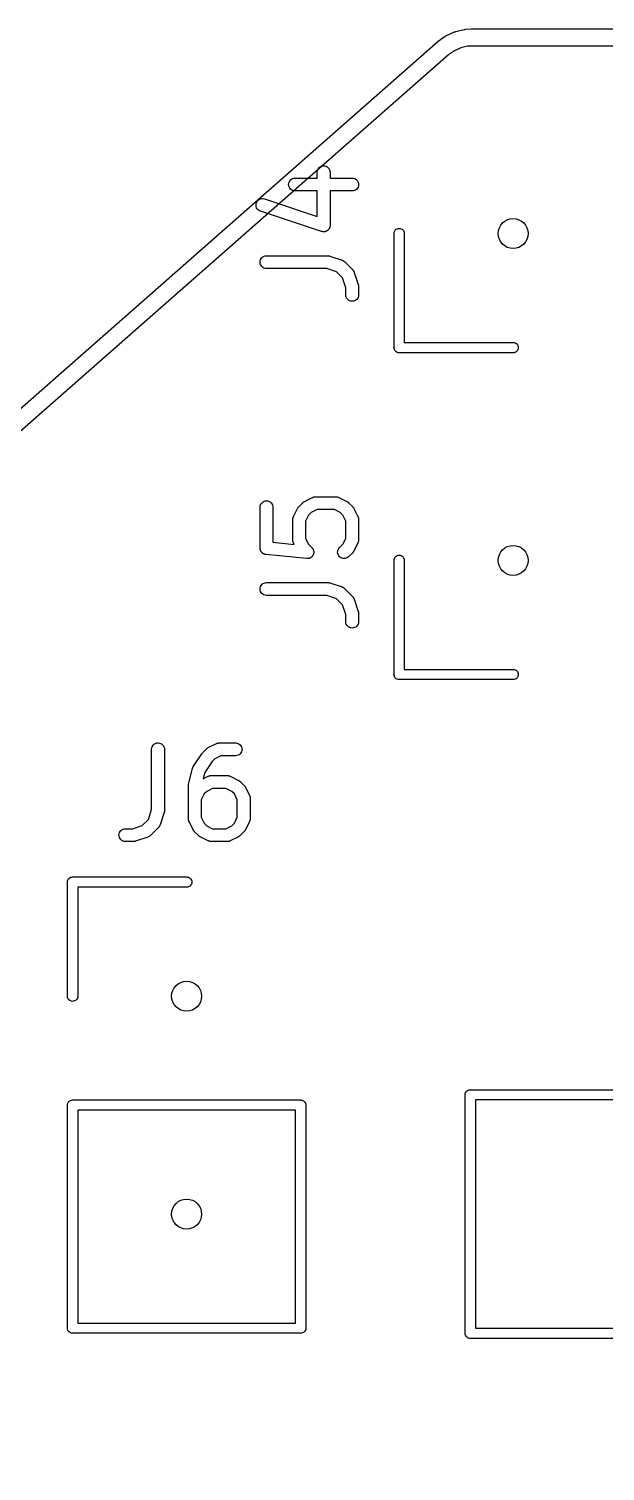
# Model space of a CAD drawing. Extents: x 17 to 176, y -177 to -9.
# Drawn here: x 61.15 to 67.88, y -25.86 to -9.04 of the extents above; entities that cross this region are included whole.
import ezdxf

# ---------------------------------------------------------------- set-up
doc = ezdxf.new("R2010")
doc.units = 0
doc.layers.add('BLACK', color=7, linetype='CONTINUOUS')

msp = doc.modelspace()

# ---------------------------------------------------------------- linework, layer by layer
at = {"layer": 'BLACK', "linetype": 'CONTINUOUS'}
for p, q in [((66.117, -9.0798), (66.1256, -9.0769)), ((66.1256, -9.0769), (66.1342, -9.074)), ((66.1342, -9.074), (66.2307, -9.0512)), ((66.2307, -9.0512), (66.2321, -9.0509)), ((66.2321, -9.0509), (66.2395, -9.05)), ((66.2395, -9.05), (66.247, -9.0488)), ((66.247, -9.0488), (66.3133, -9.0443)), ((66.3133, -9.0443), (66.3167, -9.044)), ((66.3167, -9.044), (80.5131, -9.044)), ((17.4069, -51.7871), (65.9241, -9.1919)), ((65.9241, -9.1919), (65.9281, -9.189)), ((65.9281, -9.189), (66.0086, -9.1312)), ((65.9281, -9.189), (65.9281, -9.189)), ((66.0086, -9.1312), (66.0098, -9.1304)), ((66.0098, -9.1304), (66.0177, -9.126)), ((66.0177, -9.126), (66.0255, -9.1214)), ((66.0255, -9.1214), (66.1157, -9.0803)), ((66.1157, -9.0803), (66.117, -9.0798)), ((66.3249, -9.244), (66.2686, -9.2478)), ((80.418, -9.244), (66.3249, -9.244)), ((66.0487, -9.3486), (17.5439, -51.933)), ((66.1173, -9.2994), (66.0487, -9.3486)), ((66.1897, -9.2664), (66.1173, -9.2994)), ((66.2686, -9.2478), (66.1897, -9.2664)), ((64.516, -10.7157), (64.5161, -10.7147)), ((64.516, -10.7836), (64.516, -10.7157)), ((64.5161, -10.7147), (64.5177, -10.7001)), ((64.5177, -10.7001), (64.5221, -10.6862)), ((64.5221, -10.6862), (64.5292, -10.6733)), ((64.5292, -10.6733), (64.5386, -10.6621)), ((64.5386, -10.6621), (64.55, -10.653)), ((64.55, -10.653), (64.563, -10.6462)), ((64.563, -10.6462), (64.577, -10.642)), ((64.577, -10.642), (64.5916, -10.6407)), ((64.5916, -10.6407), (64.6061, -10.6422)), ((64.6061, -10.6422), (64.6201, -10.6466)), ((64.6201, -10.6466), (64.633, -10.6535)), ((64.633, -10.6535), (64.6443, -10.6629)), ((64.6443, -10.6629), (64.6535, -10.6742)), ((64.6535, -10.6742), (64.6604, -10.6871)), ((64.6604, -10.6871), (64.6646, -10.7011)), ((64.6646, -10.7011), (64.666, -10.7157)), ((64.666, -10.7157), (64.666, -10.7836)), ((64.1827, -10.858), (64.1842, -10.8435)), ((64.184, -10.8726), (64.1827, -10.858)), ((64.1882, -10.8867), (64.184, -10.8726)), ((64.1842, -10.8435), (64.1886, -10.8295)), ((64.195, -10.8996), (64.1882, -10.8867)), ((64.1886, -10.8295), (64.1955, -10.8166)), ((64.2041, -10.911), (64.195, -10.8996)), ((64.1955, -10.8166), (64.2049, -10.8054)), ((64.2153, -10.9205), (64.2041, -10.911)), ((64.2049, -10.8054), (64.2162, -10.7961)), ((64.2282, -10.9275), (64.2153, -10.9205)), ((64.2162, -10.7961), (64.2291, -10.7892)), ((64.2421, -10.9319), (64.2282, -10.9275)), ((64.2291, -10.7892), (64.2431, -10.785)), ((64.2431, -10.785), (64.2577, -10.7836)), ((64.2577, -10.7836), (64.516, -10.7836)), ((64.666, -10.7836), (64.9244, -10.7836)), ((64.9244, -10.7836), (64.9254, -10.7836)), ((64.9254, -10.7836), (64.94, -10.7852)), ((64.953, -10.9279), (64.9389, -10.9321)), ((64.94, -10.7852), (64.9539, -10.7896)), ((64.9659, -10.921), (64.953, -10.9279)), ((64.9539, -10.7896), (64.9668, -10.7967)), ((64.9772, -10.9118), (64.9659, -10.921)), ((64.9668, -10.7967), (64.978, -10.8061)), ((64.9866, -10.9005), (64.9772, -10.9118)), ((64.978, -10.8061), (64.9871, -10.8175)), ((64.9935, -10.8876), (64.9866, -10.9005)), ((64.9871, -10.8175), (64.9939, -10.8305)), ((64.9978, -10.8737), (64.9935, -10.8876)), ((64.9939, -10.8305), (64.9981, -10.8445)), ((64.9994, -10.8591), (64.9978, -10.8737)), ((64.9981, -10.8445), (64.9994, -10.8591)), ((63.8019, -11.1013), (63.8024, -11.0867)), ((63.8024, -11.0867), (63.8058, -11.0725)), ((63.8058, -11.0725), (63.8118, -11.0591)), ((63.8118, -11.0591), (63.8204, -11.0472)), ((63.8204, -11.0472), (63.831, -11.0372)), ((63.831, -11.0372), (63.8435, -11.0295)), ((63.8435, -11.0295), (63.8571, -11.0243)), ((63.8571, -11.0243), (63.8716, -11.0218)), ((63.8716, -11.0218), (63.8862, -11.0223)), ((63.8862, -11.0223), (63.9005, -11.0255)), ((63.9005, -11.0255), (64.516, -11.2307)), ((64.2567, -10.9336), (64.2421, -10.9319)), ((64.2577, -10.9336), (64.2567, -10.9336)), ((64.516, -10.9336), (64.2577, -10.9336)), ((64.516, -11.2307), (64.516, -10.9336)), ((64.9244, -10.9336), (64.666, -10.9336)), ((64.666, -10.9336), (64.666, -11.3348)), ((64.9389, -10.9321), (64.9244, -10.9336)), ((63.8042, -11.1158), (63.8019, -11.1013)), ((63.8093, -11.1295), (63.8042, -11.1158)), ((63.817, -11.142), (63.8093, -11.1295)), ((63.8269, -11.1527), (63.817, -11.142)), ((63.8388, -11.1613), (63.8269, -11.1527)), ((63.8521, -11.1675), (63.8388, -11.1613)), ((63.853, -11.1678), (63.8521, -11.1675)), ((64.5673, -11.4059), (63.853, -11.1678)), ((64.5717, -11.4069), (64.5673, -11.4059)), ((64.576, -11.4082), (64.5717, -11.4069)), ((64.5788, -11.4085), (64.576, -11.4082)), ((64.5816, -11.4092), (64.5788, -11.4085)), ((64.5861, -11.4093), (64.5816, -11.4092)), ((64.5905, -11.4098), (64.5861, -11.4093)), ((64.5934, -11.4095), (64.5905, -11.4098)), ((64.5962, -11.4096), (64.5934, -11.4095)), ((64.6006, -11.4088), (64.5962, -11.4096)), ((64.6051, -11.4084), (64.6006, -11.4088)), ((64.6079, -11.4076), (64.6051, -11.4084)), ((64.6107, -11.4071), (64.6079, -11.4076)), ((64.6148, -11.4056), (64.6107, -11.4071)), ((64.6191, -11.4043), (64.6148, -11.4056)), ((64.6217, -11.403), (64.6191, -11.4043)), ((64.6244, -11.402), (64.6217, -11.403)), ((64.6282, -11.3996), (64.6244, -11.402)), ((64.6321, -11.3975), (64.6282, -11.3996)), ((64.6343, -11.3957), (64.6321, -11.3975)), ((64.6368, -11.3942), (64.6343, -11.3957)), ((64.64, -11.3911), (64.6368, -11.3942)), ((64.6435, -11.3883), (64.64, -11.3911)), ((64.6454, -11.3862), (64.6435, -11.3883)), ((64.6474, -11.3842), (64.6454, -11.3862)), ((64.65, -11.3806), (64.6474, -11.3842)), ((64.6529, -11.3771), (64.65, -11.3806)), ((64.6543, -11.3746), (64.6529, -11.3771)), ((64.656, -11.3723), (64.6543, -11.3746)), ((64.6578, -11.3682), (64.656, -11.3723)), ((64.66, -11.3643), (64.6578, -11.3682)), ((64.6608, -11.3616), (64.66, -11.3643)), ((64.662, -11.359), (64.6608, -11.3616)), ((64.6631, -11.3546), (64.662, -11.359)), ((64.6644, -11.3504), (64.6631, -11.3546)), ((64.6647, -11.3475), (64.6644, -11.3504)), ((64.6654, -11.3447), (64.6647, -11.3475)), ((64.6655, -11.3403), (64.6654, -11.3447)), ((64.666, -11.3358), (64.6655, -11.3403)), ((64.666, -11.3348), (64.666, -11.3358)), ((65.412, -11.4271), (65.4129, -11.4182)), ((65.412, -12.7571), (65.412, -11.4271)), ((65.4129, -11.4182), (65.4163, -11.4069)), ((65.4163, -11.4069), (65.4219, -11.3965)), ((65.4219, -11.3965), (65.4294, -11.3874)), ((65.4294, -11.3874), (65.4385, -11.3799)), ((65.4385, -11.3799), (65.4489, -11.3743)), ((65.4489, -11.3743), (65.4602, -11.3709)), ((65.4602, -11.3709), (65.472, -11.3697)), ((65.472, -11.3697), (65.4838, -11.3709)), ((65.4838, -11.3709), (65.4951, -11.3743)), ((65.4951, -11.3743), (65.5055, -11.3799)), ((65.5055, -11.3799), (65.5146, -11.3874)), ((65.5146, -11.3874), (65.5221, -11.3965)), ((65.5221, -11.3965), (65.5277, -11.4069)), ((65.5277, -11.4069), (65.5311, -11.4182)), ((65.5311, -11.4182), (65.532, -11.4271)), ((65.532, -11.4271), (65.532, -12.7)), ((63.8494, -11.7628), (63.8509, -11.7483)), ((63.8507, -11.7774), (63.8494, -11.7628)), ((63.8509, -11.7483), (63.8552, -11.7343)), ((63.8552, -11.7343), (63.8622, -11.7214)), ((63.8622, -11.7214), (63.8715, -11.7101)), ((63.8715, -11.7101), (63.8829, -11.7009)), ((63.8829, -11.7009), (63.8958, -11.694)), ((63.8958, -11.694), (63.9098, -11.6898)), ((63.9098, -11.6898), (63.9244, -11.6883)), ((63.9244, -11.6883), (64.6387, -11.6883)), ((64.6387, -11.6883), (64.6397, -11.6883)), ((64.6397, -11.6883), (64.6439, -11.6888)), ((64.6439, -11.6888), (64.6481, -11.6889)), ((64.6481, -11.6889), (64.6512, -11.6896)), ((64.6512, -11.6896), (64.6543, -11.69)), ((64.6543, -11.69), (64.6583, -11.6912)), ((64.6583, -11.6912), (64.6624, -11.6922)), ((64.6624, -11.6922), (64.8052, -11.7398)), ((64.8052, -11.7398), (64.8062, -11.7401)), ((64.8062, -11.7401), (64.8082, -11.7411)), ((64.8082, -11.7411), (64.8103, -11.7417)), ((64.8103, -11.7417), (64.8149, -11.7441)), ((64.8149, -11.7441), (64.8195, -11.7463)), ((64.8195, -11.7463), (64.8213, -11.7476)), ((64.8213, -11.7476), (64.8232, -11.7486)), ((64.8232, -11.7486), (64.8272, -11.7519)), ((64.8272, -11.7519), (64.8314, -11.7549)), ((64.8314, -11.7549), (64.8328, -11.7565)), ((64.8328, -11.7565), (64.8346, -11.7579)), ((64.8346, -11.7579), (64.9298, -11.8532)), ((63.8548, -11.7914), (63.8507, -11.7774)), ((63.8616, -11.8044), (63.8548, -11.7914)), ((63.8708, -11.8158), (63.8616, -11.8044)), ((63.882, -11.8252), (63.8708, -11.8158)), ((63.8948, -11.8323), (63.882, -11.8252)), ((63.9088, -11.8367), (63.8948, -11.8323)), ((63.9233, -11.8383), (63.9088, -11.8367)), ((63.9244, -11.8383), (63.9233, -11.8383)), ((64.6265, -11.8383), (63.9244, -11.8383)), ((64.741, -11.8765), (64.6265, -11.8383)), ((64.8112, -11.9467), (64.741, -11.8765)), ((64.9298, -11.8532), (64.9305, -11.8539)), ((64.9305, -11.8539), (64.9319, -11.8556)), ((64.9319, -11.8556), (64.9335, -11.8571)), ((64.9335, -11.8571), (64.9365, -11.8613)), ((64.9365, -11.8613), (64.9397, -11.8653)), ((64.9397, -11.8653), (64.9407, -11.8673)), ((64.9407, -11.8673), (64.942, -11.8691)), ((64.942, -11.8691), (64.944, -11.8738)), ((64.944, -11.8738), (64.9464, -11.8783)), ((64.9464, -11.8783), (64.947, -11.8805)), ((64.947, -11.8805), (64.9479, -11.8825)), ((64.9479, -11.8825), (64.9955, -12.0253)), ((64.8494, -12.0612), (64.8112, -11.9467)), ((64.8494, -12.1443), (64.8494, -12.0612)), ((64.9955, -12.0253), (64.9959, -12.0263)), ((64.9959, -12.0263), (64.9967, -12.0304)), ((64.9967, -12.0304), (64.998, -12.0345)), ((64.998, -12.0345), (64.9983, -12.0376)), ((64.9983, -12.0376), (64.9989, -12.0406)), ((64.9989, -12.0406), (64.999, -12.0448)), ((64.999, -12.0448), (64.9994, -12.049)), ((64.9994, -12.049), (64.9994, -12.1443)), ((64.8508, -12.1589), (64.8494, -12.1443)), ((64.855, -12.1729), (64.8508, -12.1589)), ((64.8619, -12.1858), (64.855, -12.1729)), ((64.8712, -12.1971), (64.8619, -12.1858)), ((64.8824, -12.2065), (64.8712, -12.1971)), ((64.8953, -12.2134), (64.8824, -12.2065)), ((64.9093, -12.2178), (64.8953, -12.2134)), ((64.9239, -12.2193), (64.9093, -12.2178)), ((64.9384, -12.218), (64.9239, -12.2193)), ((64.9525, -12.2138), (64.9384, -12.218)), ((64.9654, -12.207), (64.9525, -12.2138)), ((64.9769, -12.1979), (64.9654, -12.207)), ((64.9863, -12.1867), (64.9769, -12.1979)), ((64.9933, -12.1738), (64.9863, -12.1867)), ((64.9977, -12.1599), (64.9933, -12.1738)), ((64.9994, -12.1453), (64.9977, -12.1599)), ((64.9994, -12.1443), (64.9994, -12.1453)), ((65.4117, -12.76), (65.412, -12.7571)), ((65.4129, -12.7718), (65.4117, -12.76)), ((65.4163, -12.7831), (65.4129, -12.7718)), ((65.532, -12.7), (66.8049, -12.7)), ((66.8049, -12.7), (66.8138, -12.7009)), ((66.8138, -12.7009), (66.8251, -12.7043)), ((66.8251, -12.7043), (66.8355, -12.7099)), ((66.8355, -12.7099), (66.8446, -12.7174)), ((66.8446, -12.7174), (66.8521, -12.7265)), ((66.8521, -12.7265), (66.8577, -12.7369)), ((66.8577, -12.7369), (66.8611, -12.7482)), ((66.8611, -12.7718), (66.8577, -12.7831)), ((66.8611, -12.7482), (66.8623, -12.76)), ((66.8623, -12.76), (66.8611, -12.7718)), ((65.4219, -12.7935), (65.4163, -12.7831)), ((65.4294, -12.8026), (65.4219, -12.7935)), ((65.4385, -12.8101), (65.4294, -12.8026)), ((65.4489, -12.8157), (65.4385, -12.8101)), ((65.4602, -12.8191), (65.4489, -12.8157)), ((65.472, -12.8203), (65.4602, -12.8191)), ((65.4749, -12.82), (65.472, -12.8203)), ((66.8049, -12.82), (65.4749, -12.82)), ((66.8138, -12.8191), (66.8049, -12.82)), ((66.8251, -12.8157), (66.8138, -12.8191)), ((66.8355, -12.8101), (66.8251, -12.8157)), ((66.8446, -12.8026), (66.8355, -12.8101)), ((66.8521, -12.7935), (66.8446, -12.8026)), ((66.8577, -12.7831), (66.8521, -12.7935)), ((63.8494, -14.6199), (63.851, -14.6054)), ((63.8494, -14.621), (63.8494, -14.6199)), ((63.8494, -15.0971), (63.8494, -14.621)), ((63.851, -14.6054), (63.8554, -14.5914)), ((63.8554, -14.5914), (63.8625, -14.5786)), ((63.8625, -14.5786), (63.8719, -14.5674)), ((63.8719, -14.5674), (63.8833, -14.5582)), ((63.8833, -14.5582), (63.8963, -14.5514)), ((63.8963, -14.5514), (63.9103, -14.5473)), ((63.9103, -14.5473), (63.9249, -14.546)), ((63.9249, -14.546), (63.9395, -14.5475)), ((63.9395, -14.5475), (63.9534, -14.5518)), ((63.9534, -14.5518), (63.9663, -14.5588)), ((63.9663, -14.5588), (63.9776, -14.5681)), ((63.9776, -14.5681), (63.9868, -14.5794)), ((63.9868, -14.5794), (63.9937, -14.5924)), ((63.9937, -14.5924), (63.998, -14.6064)), ((63.998, -14.6064), (63.9994, -14.621)), ((63.9994, -14.621), (63.9994, -15.0293)), ((64.2886, -14.6306), (64.2906, -14.6268)), ((64.2906, -14.6268), (64.2926, -14.6244)), ((64.2926, -14.6244), (64.2943, -14.6218)), ((64.2943, -14.6218), (64.2972, -14.6188)), ((64.2972, -14.6188), (64.2999, -14.6155)), ((64.2999, -14.6155), (64.3475, -14.5679)), ((64.3475, -14.5679), (64.3483, -14.5672)), ((64.3483, -14.5672), (64.3516, -14.5646)), ((64.3516, -14.5646), (64.3546, -14.5617)), ((64.3546, -14.5617), (64.3573, -14.56)), ((64.3573, -14.56), (64.3597, -14.5581)), ((64.3597, -14.5581), (64.3635, -14.5561)), ((64.3635, -14.5561), (64.367, -14.5539)), ((64.367, -14.5539), (64.4623, -14.5063)), ((64.4623, -14.5063), (64.4632, -14.5058)), ((64.4632, -14.5058), (64.4653, -14.505)), ((64.4653, -14.505), (64.4672, -14.504)), ((64.4672, -14.504), (64.4721, -14.5025)), ((64.4721, -14.5025), (64.4769, -14.5007)), ((64.4769, -14.5007), (64.4791, -14.5004)), ((64.4791, -14.5004), (64.4812, -14.4998)), ((64.4812, -14.4998), (64.4863, -14.4993)), ((64.4863, -14.4993), (64.4914, -14.4985)), ((64.4914, -14.4985), (64.4936, -14.4985)), ((64.4936, -14.4985), (64.4958, -14.4983)), ((64.4958, -14.4983), (64.7339, -14.4983)), ((64.7339, -14.4983), (64.735, -14.4983)), ((64.735, -14.4983), (64.7371, -14.4986)), ((64.7371, -14.4986), (64.7394, -14.4985)), ((64.7394, -14.4985), (64.7444, -14.4994)), ((64.7444, -14.4994), (64.7495, -14.5)), ((64.7495, -14.5), (64.7516, -14.5006)), ((64.7516, -14.5006), (64.7538, -14.501)), ((64.7538, -14.501), (64.7586, -14.5028)), ((64.7586, -14.5028), (64.7634, -14.5044)), ((64.7634, -14.5044), (64.7654, -14.5055)), ((64.7654, -14.5055), (64.7674, -14.5063)), ((64.7674, -14.5063), (64.8627, -14.5539)), ((64.8627, -14.5539), (64.8636, -14.5543)), ((64.8636, -14.5543), (64.8672, -14.5566)), ((64.8672, -14.5566), (64.8709, -14.5586)), ((64.8709, -14.5586), (64.8733, -14.5606)), ((64.8733, -14.5606), (64.8759, -14.5623)), ((64.8759, -14.5623), (64.8789, -14.5652)), ((64.8789, -14.5652), (64.8822, -14.5679)), ((64.8822, -14.5679), (64.9298, -14.6155)), ((64.9298, -14.6155), (64.9305, -14.6163)), ((64.9305, -14.6163), (64.9332, -14.6196)), ((64.9332, -14.6196), (64.9361, -14.6226)), ((64.9361, -14.6226), (64.9377, -14.6253)), ((64.9377, -14.6253), (64.9397, -14.6277)), ((64.2303, -14.7628), (64.2306, -14.7606)), ((64.2303, -14.7638), (64.2303, -14.7628)), ((64.2303, -15.0019), (64.2303, -14.7638)), ((64.2305, -14.7584), (64.2314, -14.7533)), ((64.2306, -14.7606), (64.2305, -14.7584)), ((64.2314, -14.7533), (64.232, -14.7482)), ((64.232, -14.7482), (64.2326, -14.7461)), ((64.2326, -14.7461), (64.233, -14.7439)), ((64.233, -14.7439), (64.2348, -14.7391)), ((64.2348, -14.7391), (64.2364, -14.7343)), ((64.2364, -14.7343), (64.2375, -14.7323)), ((64.2375, -14.7323), (64.2383, -14.7303)), ((64.2383, -14.7303), (64.2859, -14.635)), ((64.2859, -14.635), (64.2863, -14.6341)), ((64.2863, -14.6341), (64.2886, -14.6306)), ((64.4146, -14.713), (64.3803, -14.7815)), ((64.3803, -14.7815), (64.3803, -14.9842)), ((64.445, -14.6826), (64.4146, -14.713)), ((64.5135, -14.6483), (64.445, -14.6826)), ((64.7162, -14.6483), (64.5135, -14.6483)), ((64.7847, -14.6826), (64.7162, -14.6483)), ((64.8151, -14.713), (64.7847, -14.6826)), ((64.8494, -14.7815), (64.8151, -14.713)), ((64.8494, -14.9842), (64.8494, -14.7815)), ((64.9397, -14.6277), (64.9416, -14.6315)), ((64.9416, -14.6315), (64.9438, -14.635)), ((64.9438, -14.635), (64.9915, -14.7303)), ((64.9915, -14.7303), (64.9919, -14.7312)), ((64.9919, -14.7312), (64.9927, -14.7333)), ((64.9927, -14.7333), (64.9937, -14.7352)), ((64.9937, -14.7352), (64.9952, -14.7401)), ((64.9952, -14.7401), (64.997, -14.7449)), ((64.997, -14.7449), (64.9973, -14.7471)), ((64.9973, -14.7471), (64.998, -14.7492)), ((64.998, -14.7492), (64.9985, -14.7543)), ((64.9985, -14.7543), (64.9993, -14.7594)), ((64.9993, -14.7594), (64.9992, -14.7616)), ((64.9992, -14.7616), (64.9994, -14.7638)), ((64.9994, -14.7638), (64.9994, -15.0019)), ((63.8497, -15.1005), (63.8494, -15.0971)), ((63.8497, -15.1038), (63.8497, -15.1005)), ((63.8504, -15.1077), (63.8497, -15.1038)), ((63.8508, -15.1117), (63.8504, -15.1077)), ((63.8518, -15.1149), (63.8508, -15.1117)), ((63.8524, -15.1182), (63.8518, -15.1149)), ((63.8539, -15.1219), (63.8524, -15.1182)), ((63.855, -15.1257), (63.8539, -15.1219)), ((63.8566, -15.1287), (63.855, -15.1257)), ((63.8578, -15.1318), (63.8566, -15.1287)), ((63.9994, -15.0293), (64.2476, -15.0541)), ((64.2305, -15.0041), (64.2303, -15.0019)), ((64.2305, -15.0063), (64.2305, -15.0041)), ((64.2313, -15.0114), (64.2305, -15.0063)), ((64.2318, -15.0165), (64.2313, -15.0114)), ((64.2324, -15.0186), (64.2318, -15.0165)), ((64.2327, -15.0208), (64.2324, -15.0186)), ((64.2345, -15.0256), (64.2327, -15.0208)), ((64.236, -15.0305), (64.2345, -15.0256)), ((64.237, -15.0324), (64.236, -15.0305)), ((64.2378, -15.0345), (64.237, -15.0324)), ((64.2383, -15.0354), (64.2378, -15.0345)), ((64.2476, -15.0541), (64.2383, -15.0354)), ((64.3803, -14.9842), (64.4146, -15.0527)), ((64.4146, -15.0527), (64.4536, -15.0917)), ((64.4536, -15.0917), (64.4543, -15.0925)), ((64.4543, -15.0925), (64.4566, -15.0953)), ((64.4566, -15.0953), (64.4591, -15.0979)), ((64.4591, -15.0979), (64.4611, -15.101)), ((64.4611, -15.101), (64.4635, -15.1039)), ((64.4635, -15.1039), (64.4651, -15.1071)), ((64.4651, -15.1071), (64.4671, -15.1101)), ((64.4671, -15.1101), (64.4685, -15.1136)), ((64.4685, -15.1136), (64.4702, -15.1169)), ((64.4702, -15.1169), (64.4712, -15.1204)), ((64.4712, -15.1204), (64.4726, -15.1237)), ((64.4726, -15.1237), (64.4732, -15.1274)), ((64.4732, -15.1274), (64.4743, -15.131)), ((64.4743, -15.131), (64.4746, -15.1346)), ((64.7541, -15.1445), (64.7556, -15.1299)), ((64.7556, -15.1299), (64.7599, -15.1159)), ((64.7599, -15.1159), (64.7668, -15.103)), ((64.7668, -15.103), (64.7761, -15.0917)), ((64.7761, -15.0917), (64.8151, -15.0527)), ((64.8151, -15.0527), (64.8494, -14.9842)), ((64.9438, -15.1307), (64.9434, -15.1316)), ((64.9915, -15.0354), (64.9438, -15.1307)), ((64.9923, -15.0334), (64.9915, -15.0354)), ((64.9933, -15.0314), (64.9923, -15.0334)), ((64.9949, -15.0266), (64.9933, -15.0314)), ((64.9967, -15.0218), (64.9949, -15.0266)), ((64.9971, -15.0196), (64.9967, -15.0218)), ((64.9977, -15.0175), (64.9971, -15.0196)), ((64.9983, -15.0124), (64.9977, -15.0175)), ((64.9992, -15.0074), (64.9983, -15.0124)), ((64.9994, -15.003), (64.9991, -15.0051)), ((64.9991, -15.0051), (64.9992, -15.0074)), ((64.9994, -15.0019), (64.9994, -15.003)), ((63.86, -15.1351), (63.8578, -15.1318)), ((63.8619, -15.1386), (63.86, -15.1351)), ((63.864, -15.1412), (63.8619, -15.1386)), ((63.8658, -15.144), (63.864, -15.1412)), ((63.8686, -15.1469), (63.8658, -15.144)), ((63.8712, -15.15), (63.8686, -15.1469)), ((63.8737, -15.1521), (63.8712, -15.15)), ((63.8761, -15.1545), (63.8737, -15.1521)), ((63.8794, -15.1568), (63.8761, -15.1545)), ((63.8824, -15.1593), (63.8794, -15.1568)), ((63.8854, -15.1609), (63.8824, -15.1593)), ((63.8881, -15.1628), (63.8854, -15.1609)), ((63.8918, -15.1644), (63.8881, -15.1628)), ((63.8953, -15.1663), (63.8918, -15.1644)), ((63.8985, -15.1673), (63.8953, -15.1663)), ((63.9016, -15.1686), (63.8985, -15.1673)), ((63.9055, -15.1694), (63.9016, -15.1686)), ((63.9093, -15.1706), (63.9055, -15.1694)), ((63.9126, -15.171), (63.9093, -15.1706)), ((63.9159, -15.1717), (63.9126, -15.171)), ((63.9169, -15.1718), (63.9159, -15.1717)), ((64.3931, -15.2194), (63.9169, -15.1718)), ((64.3967, -15.2194), (64.3931, -15.2194)), ((64.4003, -15.2198), (64.3967, -15.2194)), ((64.404, -15.2194), (64.4003, -15.2198)), ((64.4077, -15.2194), (64.404, -15.2194)), ((64.4113, -15.2187), (64.4077, -15.2194)), ((64.4149, -15.2184), (64.4113, -15.2187)), ((64.4185, -15.2173), (64.4149, -15.2184)), ((64.4221, -15.2166), (64.4185, -15.2173)), ((64.4255, -15.2152), (64.4221, -15.2166)), ((64.4289, -15.2142), (64.4255, -15.2152)), ((64.4322, -15.2125), (64.4289, -15.2142)), ((64.4357, -15.2111), (64.4322, -15.2125)), ((64.4387, -15.2091), (64.4357, -15.2111)), ((64.4419, -15.2074), (64.4387, -15.2091)), ((64.4448, -15.205), (64.4419, -15.2074)), ((64.4479, -15.203), (64.4448, -15.205)), ((64.4504, -15.2004), (64.4479, -15.203)), ((64.4532, -15.1982), (64.4504, -15.2004)), ((64.4556, -15.1953), (64.4532, -15.1982)), ((64.4583, -15.1927), (64.4556, -15.1953)), ((64.4603, -15.1897), (64.4583, -15.1927)), ((64.4626, -15.1869), (64.4603, -15.1897)), ((64.4644, -15.1836), (64.4626, -15.1869)), ((64.4665, -15.1806), (64.4644, -15.1836)), ((64.4679, -15.1772), (64.4665, -15.1806)), ((64.4696, -15.1741), (64.4679, -15.1772)), ((64.4707, -15.1705), (64.4696, -15.1741)), ((64.4722, -15.1671), (64.4707, -15.1705)), ((64.4729, -15.1635), (64.4722, -15.1671)), ((64.474, -15.1601), (64.4729, -15.1635)), ((64.4744, -15.1564), (64.474, -15.1601)), ((64.4751, -15.1527), (64.4744, -15.1564)), ((64.4746, -15.1346), (64.4753, -15.1381)), ((64.4752, -15.1491), (64.4751, -15.1527)), ((64.4753, -15.1381), (64.4752, -15.1418)), ((64.4752, -15.1418), (64.4756, -15.1455)), ((64.4756, -15.1455), (64.4752, -15.1491)), ((64.7555, -15.1591), (64.7541, -15.1445)), ((64.7597, -15.1731), (64.7555, -15.1591)), ((64.7665, -15.186), (64.7597, -15.1731)), ((64.7757, -15.1974), (64.7665, -15.186)), ((64.787, -15.2068), (64.7757, -15.1974)), ((64.7998, -15.2138), (64.787, -15.2068)), ((64.8138, -15.2182), (64.7998, -15.2138)), ((64.8284, -15.2198), (64.8138, -15.2182)), ((64.8429, -15.2185), (64.8284, -15.2198)), ((64.857, -15.2144), (64.8429, -15.2185)), ((64.87, -15.2077), (64.857, -15.2144)), ((64.8814, -15.1985), (64.87, -15.2077)), ((64.8822, -15.1978), (64.8814, -15.1985)), ((64.9298, -15.1502), (64.8822, -15.1978)), ((64.9325, -15.1469), (64.9298, -15.1502)), ((64.9354, -15.1439), (64.9325, -15.1469)), ((64.9371, -15.1413), (64.9354, -15.1439)), ((64.9391, -15.1389), (64.9371, -15.1413)), ((64.9411, -15.1352), (64.9391, -15.1389)), ((64.9434, -15.1316), (64.9411, -15.1352)), ((65.412, -15.2371), (65.4129, -15.2282)), ((65.412, -16.5671), (65.412, -15.2371)), ((65.4129, -15.2282), (65.4163, -15.2169)), ((65.4163, -15.2169), (65.4219, -15.2065)), ((65.4219, -15.2065), (65.4294, -15.1974)), ((65.4294, -15.1974), (65.4385, -15.1899)), ((65.4385, -15.1899), (65.4489, -15.1843)), ((65.4489, -15.1843), (65.4602, -15.1809)), ((65.4602, -15.1809), (65.472, -15.1797)), ((65.472, -15.1797), (65.4838, -15.1809)), ((65.4838, -15.1809), (65.4951, -15.1843)), ((65.4951, -15.1843), (65.5055, -15.1899)), ((65.5055, -15.1899), (65.5146, -15.1974)), ((65.5146, -15.1974), (65.5221, -15.2065)), ((65.5221, -15.2065), (65.5277, -15.2169)), ((65.5277, -15.2169), (65.5311, -15.2282)), ((65.5311, -15.2282), (65.532, -15.2371)), ((65.532, -15.2371), (65.532, -16.51)), ((63.8494, -15.5728), (63.8509, -15.5583)), ((63.8507, -15.5874), (63.8494, -15.5728)), ((63.8548, -15.6014), (63.8507, -15.5874)), ((63.8509, -15.5583), (63.8552, -15.5443)), ((63.8616, -15.6144), (63.8548, -15.6014)), ((63.8552, -15.5443), (63.8622, -15.5314)), ((63.8708, -15.6258), (63.8616, -15.6144)), ((63.8622, -15.5314), (63.8715, -15.5201)), ((63.882, -15.6352), (63.8708, -15.6258)), ((63.8715, -15.5201), (63.8829, -15.5109)), ((63.8948, -15.6423), (63.882, -15.6352)), ((63.8829, -15.5109), (63.8958, -15.504)), ((63.8958, -15.504), (63.9098, -15.4998)), ((63.9098, -15.4998), (63.9244, -15.4983)), ((63.9244, -15.4983), (64.6387, -15.4983)), ((64.6387, -15.4983), (64.6397, -15.4983)), ((64.6397, -15.4983), (64.6439, -15.4988)), ((64.6439, -15.4988), (64.6481, -15.4989)), ((64.6481, -15.4989), (64.6512, -15.4996)), ((64.6512, -15.4996), (64.6543, -15.5)), ((64.6543, -15.5), (64.6583, -15.5012)), ((64.6583, -15.5012), (64.6624, -15.5022)), ((64.6624, -15.5022), (64.8052, -15.5498)), ((64.8052, -15.5498), (64.8062, -15.5501)), ((64.8062, -15.5501), (64.8082, -15.5511)), ((64.8082, -15.5511), (64.8103, -15.5517)), ((64.8103, -15.5517), (64.8149, -15.5541)), ((64.8149, -15.5541), (64.8195, -15.5563)), ((64.8195, -15.5563), (64.8213, -15.5576)), ((64.8213, -15.5576), (64.8232, -15.5586)), ((64.8232, -15.5586), (64.8272, -15.5619)), ((64.8272, -15.5619), (64.8314, -15.5649)), ((64.8314, -15.5649), (64.8328, -15.5665)), ((64.8328, -15.5665), (64.8346, -15.5679)), ((64.8346, -15.5679), (64.9298, -15.6632)), ((63.9088, -15.6467), (63.8948, -15.6423)), ((63.9233, -15.6483), (63.9088, -15.6467)), ((63.9244, -15.6483), (63.9233, -15.6483)), ((64.6265, -15.6483), (63.9244, -15.6483)), ((64.741, -15.6865), (64.6265, -15.6483)), ((64.8112, -15.7567), (64.741, -15.6865)), ((64.8494, -15.8712), (64.8112, -15.7567)), ((64.9298, -15.6632), (64.9305, -15.6639)), ((64.9305, -15.6639), (64.9319, -15.6656)), ((64.9319, -15.6656), (64.9335, -15.6671)), ((64.9335, -15.6671), (64.9365, -15.6713)), ((64.9365, -15.6713), (64.9397, -15.6753)), ((64.9397, -15.6753), (64.9407, -15.6773)), ((64.9407, -15.6773), (64.942, -15.6791)), ((64.942, -15.6791), (64.944, -15.6838)), ((64.944, -15.6838), (64.9464, -15.6883)), ((64.9464, -15.6883), (64.947, -15.6905)), ((64.947, -15.6905), (64.9479, -15.6925)), ((64.9479, -15.6925), (64.9955, -15.8353)), ((64.8494, -15.9543), (64.8494, -15.8712)), ((64.8508, -15.9689), (64.8494, -15.9543)), ((64.855, -15.9829), (64.8508, -15.9689)), ((64.9977, -15.9699), (64.9933, -15.9838)), ((64.9955, -15.8353), (64.9959, -15.8363)), ((64.9959, -15.8363), (64.9967, -15.8404)), ((64.9967, -15.8404), (64.998, -15.8445)), ((64.9994, -15.9553), (64.9977, -15.9699)), ((64.998, -15.8445), (64.9983, -15.8476)), ((64.9983, -15.8476), (64.9989, -15.8506)), ((64.9989, -15.8506), (64.999, -15.8548)), ((64.999, -15.8548), (64.9994, -15.859)), ((64.9994, -15.859), (64.9994, -15.9543)), ((64.9994, -15.9543), (64.9994, -15.9553)), ((64.8619, -15.9958), (64.855, -15.9829)), ((64.8712, -16.0071), (64.8619, -15.9958)), ((64.8824, -16.0165), (64.8712, -16.0071)), ((64.8953, -16.0234), (64.8824, -16.0165)), ((64.9093, -16.0278), (64.8953, -16.0234)), ((64.9239, -16.0293), (64.9093, -16.0278)), ((64.9384, -16.028), (64.9239, -16.0293)), ((64.9525, -16.0238), (64.9384, -16.028)), ((64.9654, -16.017), (64.9525, -16.0238)), ((64.9769, -16.0079), (64.9654, -16.017)), ((64.9863, -15.9967), (64.9769, -16.0079)), ((64.9933, -15.9838), (64.9863, -15.9967)), ((65.4117, -16.57), (65.412, -16.5671)), ((65.4129, -16.5818), (65.4117, -16.57)), ((65.4163, -16.5931), (65.4129, -16.5818)), ((65.4219, -16.6035), (65.4163, -16.5931)), ((65.4294, -16.6126), (65.4219, -16.6035)), ((65.4385, -16.6201), (65.4294, -16.6126)), ((65.4489, -16.6257), (65.4385, -16.6201)), ((65.4602, -16.6291), (65.4489, -16.6257)), ((65.472, -16.6303), (65.4602, -16.6291)), ((65.4749, -16.63), (65.472, -16.6303)), ((66.8049, -16.63), (65.4749, -16.63)), ((65.532, -16.51), (66.8049, -16.51)), ((66.8049, -16.51), (66.8138, -16.5109)), ((66.8138, -16.6291), (66.8049, -16.63)), ((66.8138, -16.5109), (66.8251, -16.5143)), ((66.8251, -16.6257), (66.8138, -16.6291)), ((66.8251, -16.5143), (66.8355, -16.5199)), ((66.8355, -16.6201), (66.8251, -16.6257)), ((66.8355, -16.5199), (66.8446, -16.5274)), ((66.8446, -16.6126), (66.8355, -16.6201)), ((66.8446, -16.5274), (66.8521, -16.5365)), ((66.8521, -16.6035), (66.8446, -16.6126)), ((66.8521, -16.5365), (66.8577, -16.5469)), ((66.8577, -16.5931), (66.8521, -16.6035)), ((66.8577, -16.5469), (66.8611, -16.5582)), ((66.8611, -16.5818), (66.8577, -16.5931)), ((66.8611, -16.5582), (66.8623, -16.57)), ((66.8623, -16.57), (66.8611, -16.5818)), ((62.5837, -17.4413), (62.5853, -17.4268)), ((62.5837, -17.4424), (62.5837, -17.4413)), ((62.5837, -18.1445), (62.5837, -17.4424)), ((62.5853, -17.4268), (62.5897, -17.4128)), ((62.5897, -17.4128), (62.5968, -17.4)), ((62.5968, -17.4), (62.6062, -17.3888)), ((62.6062, -17.3888), (62.6176, -17.3796)), ((62.6176, -17.3796), (62.6306, -17.3728)), ((62.6306, -17.3728), (62.6446, -17.3687)), ((62.6446, -17.3687), (62.6592, -17.3674)), ((62.6592, -17.3674), (62.6737, -17.3689)), ((62.6737, -17.3689), (62.6877, -17.3732)), ((62.6877, -17.3732), (62.7006, -17.3802)), ((62.7006, -17.3802), (62.7119, -17.3895)), ((62.7119, -17.3895), (62.7211, -17.4009)), ((62.7211, -17.4009), (62.728, -17.4138)), ((62.728, -17.4138), (62.7322, -17.4278)), ((62.7322, -17.4278), (62.7337, -17.4424)), ((62.7337, -17.4424), (62.7337, -18.1567)), ((63.1727, -17.4899), (63.1771, -17.4846)), ((63.1771, -17.4846), (63.2247, -17.437)), ((63.2247, -17.437), (63.2254, -17.4362)), ((63.2254, -17.4362), (63.2287, -17.4336)), ((63.2287, -17.4336), (63.2318, -17.4307)), ((63.2318, -17.4307), (63.2344, -17.429)), ((63.2344, -17.429), (63.2369, -17.4271)), ((63.2369, -17.4271), (63.2406, -17.4252)), ((63.2406, -17.4252), (63.2442, -17.4229)), ((63.2442, -17.4229), (63.3394, -17.3753)), ((63.3394, -17.3753), (63.3403, -17.3748)), ((63.3403, -17.3748), (63.3424, -17.3741)), ((63.3424, -17.3741), (63.3444, -17.373)), ((63.3444, -17.373), (63.3493, -17.3716)), ((63.3493, -17.3716), (63.3541, -17.3698)), ((63.3541, -17.3698), (63.3563, -17.3694)), ((63.3563, -17.3694), (63.3584, -17.3688)), ((63.3584, -17.3688), (63.3635, -17.3683)), ((63.3635, -17.3683), (63.3685, -17.3675)), ((63.3685, -17.3675), (63.3708, -17.3676)), ((63.3708, -17.3676), (63.373, -17.3674)), ((63.373, -17.3674), (63.5634, -17.3674)), ((63.5634, -17.3674), (63.5645, -17.3674)), ((63.5645, -17.3674), (63.579, -17.369)), ((63.579, -17.369), (63.593, -17.3734)), ((63.593, -17.3734), (63.6058, -17.3805)), ((63.6058, -17.3805), (63.617, -17.3899)), ((63.6256, -17.4843), (63.6163, -17.4956)), ((63.617, -17.3899), (63.6262, -17.4013)), ((63.6326, -17.4714), (63.6256, -17.4843)), ((63.6262, -17.4013), (63.633, -17.4143)), ((63.6369, -17.4575), (63.6326, -17.4714)), ((63.633, -17.4143), (63.6371, -17.4283)), ((63.6384, -17.4429), (63.6369, -17.4575)), ((63.6371, -17.4283), (63.6384, -17.4429)), ((63.0641, -17.6566), (63.0656, -17.6518)), ((63.0656, -17.6518), (63.0667, -17.6497)), ((63.0667, -17.6497), (63.0675, -17.6476)), ((63.0675, -17.6476), (63.0701, -17.6433)), ((63.0701, -17.6433), (63.0725, -17.6389)), ((63.0725, -17.6389), (63.1677, -17.496)), ((63.1677, -17.496), (63.1678, -17.4959)), ((63.1678, -17.4959), (63.1683, -17.4951)), ((63.1678, -17.4959), (63.1678, -17.4959)), ((63.1678, -17.4959), (63.1678, -17.4959)), ((63.1683, -17.4951), (63.1727, -17.4899)), ((63.2884, -17.5854), (63.2045, -17.7113)), ((63.3221, -17.5516), (63.2884, -17.5854)), ((63.3907, -17.5174), (63.3221, -17.5516)), ((63.5634, -17.5174), (63.3907, -17.5174)), ((63.578, -17.516), (63.5634, -17.5174)), ((63.592, -17.5117), (63.578, -17.516)), ((63.6049, -17.5048), (63.592, -17.5117)), ((63.6163, -17.4956), (63.6049, -17.5048)), ((63.0145, -17.8528), (63.0621, -17.6623)), ((63.0621, -17.6623), (63.0624, -17.6613)), ((63.0624, -17.6613), (63.0641, -17.6566)), ((63.2045, -17.7113), (63.1859, -17.7854)), ((63.1859, -17.7854), (63.2442, -17.7563)), ((63.2442, -17.7563), (63.2451, -17.7558)), ((63.2451, -17.7558), (63.2472, -17.755)), ((63.2472, -17.755), (63.2491, -17.754)), ((63.2491, -17.754), (63.254, -17.7525)), ((63.254, -17.7525), (63.2589, -17.7507)), ((63.2589, -17.7507), (63.261, -17.7504)), ((63.261, -17.7504), (63.2631, -17.7498)), ((63.2631, -17.7498), (63.2683, -17.7493)), ((63.2683, -17.7493), (63.2733, -17.7485)), ((63.2733, -17.7485), (63.2755, -17.7485)), ((63.2755, -17.7485), (63.2777, -17.7483)), ((63.2777, -17.7483), (63.4682, -17.7483)), ((63.4682, -17.7483), (63.4692, -17.7483)), ((63.4692, -17.7483), (63.4714, -17.7486)), ((63.4714, -17.7486), (63.4736, -17.7485)), ((63.4736, -17.7485), (63.4787, -17.7494)), ((63.4787, -17.7494), (63.4838, -17.75)), ((63.4838, -17.75), (63.4859, -17.7506)), ((63.4859, -17.7506), (63.4881, -17.751)), ((63.4881, -17.751), (63.4929, -17.7528)), ((63.4929, -17.7528), (63.4977, -17.7544)), ((63.4977, -17.7544), (63.4997, -17.7555)), ((63.4997, -17.7555), (63.5017, -17.7563)), ((63.5017, -17.7563), (63.597, -17.8039)), ((63.597, -17.8039), (63.5979, -17.8043)), ((63.5979, -17.8043), (63.6014, -17.8066)), ((63.6014, -17.8066), (63.6051, -17.8086)), ((63.6051, -17.8086), (63.6076, -17.8106)), ((63.6076, -17.8106), (63.6102, -17.8123)), ((63.6102, -17.8123), (63.6132, -17.8152)), ((63.6132, -17.8152), (63.6165, -17.8179)), ((63.6165, -17.8179), (63.6641, -17.8655)), ((63.0122, -17.8699), (63.0124, -17.8686)), ((63.0122, -17.871), (63.0122, -17.8699)), ((63.0122, -18.2519), (63.0122, -17.871)), ((63.0123, -17.8672), (63.0132, -17.8613)), ((63.0124, -17.8686), (63.0123, -17.8672)), ((63.0132, -17.8613), (63.0139, -17.8554)), ((63.0139, -17.8554), (63.0143, -17.8541)), ((63.0143, -17.8541), (63.0145, -17.8528)), ((63.1965, -17.963), (63.1622, -18.0315)), ((63.2269, -17.9326), (63.1965, -17.963)), ((63.2954, -17.8983), (63.2269, -17.9326)), ((63.4505, -17.8983), (63.2954, -17.8983)), ((63.519, -17.9326), (63.4505, -17.8983)), ((63.5494, -17.963), (63.519, -17.9326)), ((63.5837, -18.0315), (63.5494, -17.963)), ((63.6641, -17.8655), (63.6648, -17.8663)), ((63.6648, -17.8663), (63.6674, -17.8696)), ((63.6674, -17.8696), (63.6703, -17.8726)), ((63.6703, -17.8726), (63.672, -17.8753)), ((63.672, -17.8753), (63.6739, -17.8777)), ((63.6739, -17.8777), (63.6759, -17.8815)), ((63.6759, -17.8815), (63.6781, -17.885)), ((63.6781, -17.885), (63.7257, -17.9803)), ((63.7257, -17.9803), (63.7262, -17.9812)), ((63.7262, -17.9812), (63.727, -17.9833)), ((63.727, -17.9833), (63.728, -17.9852)), ((63.728, -17.9852), (63.7295, -17.9901)), ((62.5455, -18.259), (62.5837, -18.1445)), ((62.7337, -18.1567), (62.7337, -18.1577)), ((63.1622, -18.0315), (63.1622, -18.2342)), ((63.5837, -18.2342), (63.5837, -18.0315)), ((63.7295, -17.9901), (63.7313, -17.9949)), ((63.7313, -17.9949), (63.7316, -17.9971)), ((63.7316, -17.9971), (63.7322, -17.9992)), ((63.7322, -17.9992), (63.7327, -18.0043)), ((63.7327, -18.0043), (63.7335, -18.0094)), ((63.7335, -18.0094), (63.7335, -18.0116)), ((63.7335, -18.0116), (63.7337, -18.0138)), ((63.7337, -18.0138), (63.7337, -18.2519)), ((62.4753, -18.3292), (62.5455, -18.259)), ((62.6819, -18.3242), (62.6809, -18.3262)), ((62.6822, -18.3232), (62.6819, -18.3242)), ((62.7298, -18.1804), (62.6822, -18.3232)), ((62.7308, -18.1763), (62.7298, -18.1804)), ((62.732, -18.1723), (62.7308, -18.1763)), ((62.7324, -18.1692), (62.732, -18.1723)), ((62.7331, -18.1661), (62.7324, -18.1692)), ((62.7332, -18.1619), (62.7331, -18.1661)), ((62.7337, -18.1577), (62.7332, -18.1619)), ((63.0125, -18.2541), (63.0122, -18.2519)), ((63.0124, -18.2563), (63.0125, -18.2541)), ((63.0132, -18.2614), (63.0124, -18.2563)), ((63.0137, -18.2665), (63.0132, -18.2614)), ((63.0143, -18.2686), (63.0137, -18.2665)), ((63.0146, -18.2708), (63.0143, -18.2686)), ((63.0164, -18.2756), (63.0146, -18.2708)), ((63.0179, -18.2805), (63.0164, -18.2756)), ((63.0189, -18.2824), (63.0179, -18.2805)), ((63.0197, -18.2845), (63.0189, -18.2824)), ((63.0202, -18.2854), (63.0197, -18.2845)), ((63.0678, -18.3807), (63.0202, -18.2854)), ((63.1622, -18.2342), (63.1965, -18.3027)), ((63.1965, -18.3027), (63.2269, -18.3331)), ((63.519, -18.3331), (63.5494, -18.3027)), ((63.5494, -18.3027), (63.5837, -18.2342)), ((63.7257, -18.2854), (63.6781, -18.3807)), ((63.7265, -18.2834), (63.7257, -18.2854)), ((63.7276, -18.2814), (63.7265, -18.2834)), ((63.7291, -18.2766), (63.7276, -18.2814)), ((63.731, -18.2718), (63.7291, -18.2766)), ((63.7314, -18.2696), (63.731, -18.2718)), ((63.732, -18.2675), (63.7314, -18.2696)), ((63.7326, -18.2624), (63.732, -18.2675)), ((63.7335, -18.2574), (63.7326, -18.2624)), ((63.7337, -18.253), (63.7334, -18.2551)), ((63.7334, -18.2551), (63.7335, -18.2574)), ((63.7337, -18.2519), (63.7337, -18.253)), ((62.2027, -18.4419), (62.2042, -18.4273)), ((62.204, -18.4564), (62.2027, -18.4419)), ((62.2082, -18.4705), (62.204, -18.4564)), ((62.2042, -18.4273), (62.2086, -18.4133)), ((62.215, -18.4834), (62.2082, -18.4705)), ((62.2086, -18.4133), (62.2155, -18.4004)), ((62.2241, -18.4949), (62.215, -18.4834)), ((62.2155, -18.4004), (62.2249, -18.3892)), ((62.2249, -18.3892), (62.2362, -18.3799)), ((62.2362, -18.3799), (62.2491, -18.373)), ((62.2491, -18.373), (62.2631, -18.3688)), ((62.2631, -18.3688), (62.2777, -18.3674)), ((62.2777, -18.3674), (62.3608, -18.3674)), ((62.3608, -18.3674), (62.4753, -18.3292)), ((62.5395, -18.4659), (62.3967, -18.5135)), ((62.5415, -18.465), (62.5395, -18.4659)), ((62.5437, -18.4644), (62.5415, -18.465)), ((62.5482, -18.462), (62.5437, -18.4644)), ((62.5529, -18.46), (62.5482, -18.462)), ((62.5547, -18.4587), (62.5529, -18.46)), ((62.5567, -18.4577), (62.5547, -18.4587)), ((62.5607, -18.4545), (62.5567, -18.4577)), ((62.5648, -18.4515), (62.5607, -18.4545)), ((62.5664, -18.4499), (62.5648, -18.4515)), ((62.5681, -18.4485), (62.5664, -18.4499)), ((62.5688, -18.4478), (62.5681, -18.4485)), ((62.6641, -18.3526), (62.5688, -18.4478)), ((62.6655, -18.3509), (62.6641, -18.3526)), ((62.6671, -18.3494), (62.6655, -18.3509)), ((62.6701, -18.3452), (62.6671, -18.3494)), ((62.6734, -18.3412), (62.6701, -18.3452)), ((62.6744, -18.3393), (62.6734, -18.3412)), ((62.6757, -18.3375), (62.6744, -18.3393)), ((62.6779, -18.3329), (62.6757, -18.3375)), ((62.6803, -18.3283), (62.6779, -18.3329)), ((62.6809, -18.3262), (62.6803, -18.3283)), ((63.07, -18.3843), (63.0678, -18.3807)), ((63.072, -18.388), (63.07, -18.3843)), ((63.0739, -18.3904), (63.072, -18.388)), ((63.0756, -18.3931), (63.0739, -18.3904)), ((63.0785, -18.3961), (63.0756, -18.3931)), ((63.0811, -18.3994), (63.0785, -18.3961)), ((63.0818, -18.4002), (63.0811, -18.3994)), ((63.1294, -18.4478), (63.0818, -18.4002)), ((63.1327, -18.4505), (63.1294, -18.4478)), ((63.1357, -18.4534), (63.1327, -18.4505)), ((63.1383, -18.4551), (63.1357, -18.4534)), ((63.1408, -18.4571), (63.1383, -18.4551)), ((63.1445, -18.4591), (63.1408, -18.4571)), ((63.148, -18.4614), (63.1445, -18.4591)), ((63.1489, -18.4618), (63.148, -18.4614)), ((63.2442, -18.5095), (63.1489, -18.4618)), ((63.2269, -18.3331), (63.2954, -18.3674)), ((63.2954, -18.3674), (63.4505, -18.3674)), ((63.4505, -18.3674), (63.519, -18.3331)), ((63.597, -18.4618), (63.5017, -18.5095)), ((63.6005, -18.4596), (63.597, -18.4618)), ((63.6043, -18.4577), (63.6005, -18.4596)), ((63.6067, -18.4557), (63.6043, -18.4577)), ((63.6094, -18.4541), (63.6067, -18.4557)), ((63.6124, -18.4512), (63.6094, -18.4541)), ((63.6157, -18.4485), (63.6124, -18.4512)), ((63.6165, -18.4478), (63.6157, -18.4485)), ((63.6641, -18.4002), (63.6165, -18.4478)), ((63.6668, -18.3969), (63.6641, -18.4002)), ((63.6697, -18.3939), (63.6668, -18.3969)), ((63.6714, -18.3913), (63.6697, -18.3939)), ((63.6734, -18.3889), (63.6714, -18.3913)), ((63.6754, -18.3852), (63.6734, -18.3889)), ((63.6777, -18.3816), (63.6754, -18.3852)), ((63.6781, -18.3807), (63.6777, -18.3816)), ((62.2353, -18.5043), (62.2241, -18.4949)), ((62.2482, -18.5113), (62.2353, -18.5043)), ((62.2621, -18.5157), (62.2482, -18.5113)), ((62.2767, -18.5174), (62.2621, -18.5157)), ((62.2777, -18.5174), (62.2767, -18.5174)), ((62.373, -18.5174), (62.2777, -18.5174)), ((62.3772, -18.517), (62.373, -18.5174)), ((62.3814, -18.5169), (62.3772, -18.517)), ((62.3844, -18.5163), (62.3814, -18.5169)), ((62.3875, -18.516), (62.3844, -18.5163)), ((62.3916, -18.5147), (62.3875, -18.516)), ((62.3957, -18.5139), (62.3916, -18.5147)), ((62.3967, -18.5135), (62.3957, -18.5139)), ((63.2462, -18.5103), (63.2442, -18.5095)), ((63.2482, -18.5113), (63.2462, -18.5103)), ((63.253, -18.5129), (63.2482, -18.5113)), ((63.2578, -18.5147), (63.253, -18.5129)), ((63.26, -18.5151), (63.2578, -18.5147)), ((63.2621, -18.5157), (63.26, -18.5151)), ((63.2672, -18.5163), (63.2621, -18.5157)), ((63.2723, -18.5172), (63.2672, -18.5163)), ((63.2745, -18.5171), (63.2723, -18.5172)), ((63.2767, -18.5174), (63.2745, -18.5171)), ((63.2777, -18.5174), (63.2767, -18.5174)), ((63.4682, -18.5174), (63.2777, -18.5174)), ((63.4704, -18.5172), (63.4682, -18.5174)), ((63.4726, -18.5173), (63.4704, -18.5172)), ((63.4776, -18.5165), (63.4726, -18.5173)), ((63.4828, -18.516), (63.4776, -18.5165)), ((63.4849, -18.5153), (63.4828, -18.516)), ((63.4871, -18.515), (63.4849, -18.5153)), ((63.4919, -18.5132), (63.4871, -18.515)), ((63.4968, -18.5117), (63.4919, -18.5132)), ((63.4987, -18.5107), (63.4968, -18.5117)), ((63.5008, -18.5099), (63.4987, -18.5107)), ((63.5017, -18.5095), (63.5008, -18.5099)), ((61.6017, -18.99), (61.6029, -18.9782)), ((61.602, -18.993), (61.6017, -18.99)), ((61.602, -20.3229), (61.602, -18.993)), ((61.6029, -18.9782), (61.6063, -18.9669)), ((61.6063, -18.9669), (61.6119, -18.9565)), ((61.6119, -18.9565), (61.6194, -18.9474)), ((61.6194, -18.9474), (61.6285, -18.9399)), ((61.6285, -18.9399), (61.6389, -18.9343)), ((61.6389, -18.9343), (61.6502, -18.9309)), ((61.6502, -18.9309), (61.6591, -18.93)), ((61.6591, -18.93), (61.662, -18.9297)), ((61.6591, -18.93), (61.6591, -18.93)), ((61.662, -18.9297), (61.6649, -18.93)), ((61.6649, -18.93), (62.9949, -18.93)), ((62.9949, -18.93), (63.0038, -18.9309)), ((63.0038, -18.9309), (63.0151, -18.9343)), ((63.0151, -18.9343), (63.0255, -18.9399)), ((63.0255, -18.9399), (63.0346, -18.9474)), ((63.0346, -18.9474), (63.0421, -18.9565)), ((63.0421, -18.9565), (63.0477, -18.9669)), ((63.0477, -18.9669), (63.0511, -18.9782)), ((63.0511, -18.9782), (63.0523, -18.99)), ((63.0523, -18.99), (63.0511, -19.0018)), ((62.9949, -19.05), (61.722, -19.05)), ((61.722, -19.05), (61.722, -20.3229)), ((63.0038, -19.0491), (62.9949, -19.05)), ((63.0151, -19.0457), (63.0038, -19.0491)), ((63.0255, -19.0401), (63.0151, -19.0457)), ((63.0346, -19.0326), (63.0255, -19.0401)), ((63.0421, -19.0235), (63.0346, -19.0326)), ((63.0477, -19.0131), (63.0421, -19.0235)), ((63.0511, -19.0018), (63.0477, -19.0131)), ((61.6029, -20.3318), (61.602, -20.3229)), ((61.6063, -20.3431), (61.6029, -20.3318)), ((61.6119, -20.3535), (61.6063, -20.3431)), ((61.7177, -20.3431), (61.7121, -20.3535)), ((61.7211, -20.3318), (61.7177, -20.3431)), ((61.722, -20.3229), (61.7211, -20.3318)), ((61.6194, -20.3626), (61.6119, -20.3535)), ((61.6285, -20.3701), (61.6194, -20.3626)), ((61.6389, -20.3757), (61.6285, -20.3701)), ((61.6502, -20.3791), (61.6389, -20.3757)), ((61.662, -20.3803), (61.6502, -20.3791)), ((61.6738, -20.3791), (61.662, -20.3803)), ((61.6851, -20.3757), (61.6738, -20.3791)), ((61.6955, -20.3701), (61.6851, -20.3757)), ((61.7046, -20.3626), (61.6955, -20.3701)), ((61.7121, -20.3535), (61.7046, -20.3626)), ((66.2417, -21.47), (66.2429, -21.4582)), ((66.242, -21.4729), (66.2417, -21.47)), ((66.242, -24.247), (66.242, -21.4729)), ((66.2429, -21.4582), (66.2463, -21.4469)), ((66.2463, -21.4469), (66.2519, -21.4365)), ((66.2519, -21.4365), (66.2594, -21.4274)), ((66.2594, -21.4274), (66.2685, -21.4199)), ((66.2685, -21.4199), (66.2789, -21.4143)), ((66.2789, -21.4143), (66.2902, -21.4109)), ((66.2902, -21.4109), (66.2991, -21.41)), ((66.2991, -21.41), (66.302, -21.4097)), ((66.302, -21.4097), (66.3049, -21.41)), ((66.3049, -21.41), (74.9191, -21.41)), ((61.6017, -21.59), (61.6029, -21.5782)), ((61.602, -21.5929), (61.6017, -21.59)), ((61.602, -24.187), (61.602, -21.5929)), ((61.6029, -21.5782), (61.6063, -21.5669)), ((61.6063, -21.5669), (61.6119, -21.5565)), ((61.6119, -21.5565), (61.6194, -21.5474)), ((61.6194, -21.5474), (61.6285, -21.5399)), ((61.6285, -21.5399), (61.6389, -21.5343)), ((61.6389, -21.5343), (61.6502, -21.5309)), ((61.6502, -21.5309), (61.6591, -21.53)), ((61.6591, -21.53), (61.662, -21.5297)), ((61.662, -21.5297), (61.6649, -21.53)), ((61.6649, -21.53), (64.3191, -21.53)), ((61.722, -21.65), (61.722, -24.13)), ((64.262, -21.65), (61.722, -21.65)), ((64.262, -24.13), (64.262, -21.65)), ((64.3191, -21.53), (64.322, -21.5297)), ((64.322, -21.5297), (64.3249, -21.53)), ((64.3249, -21.53), (64.3249, -21.53)), ((64.3249, -21.53), (64.3338, -21.5309)), ((64.3338, -21.5309), (64.3451, -21.5343)), ((64.3451, -21.5343), (64.3555, -21.5399)), ((64.3555, -21.5399), (64.3646, -21.5474)), ((64.3646, -21.5474), (64.3721, -21.5565)), ((64.3721, -21.5565), (64.3777, -21.5669)), ((64.3777, -21.5669), (64.3811, -21.5782)), ((64.3811, -21.5782), (64.3823, -21.59)), ((64.3823, -21.59), (64.382, -21.5929)), ((64.382, -21.5929), (64.382, -24.1871)), ((66.362, -21.53), (66.362, -24.19)), ((74.862, -21.53), (66.362, -21.53)), ((61.6017, -24.19), (61.602, -24.187)), ((61.6029, -24.2018), (61.6017, -24.19)), ((61.6063, -24.2131), (61.6029, -24.2018)), ((61.722, -24.13), (64.262, -24.13)), ((64.3811, -24.2018), (64.3777, -24.2131)), ((64.382, -24.1929), (64.3811, -24.2018)), ((64.382, -24.1871), (64.3823, -24.19)), ((64.3823, -24.19), (64.382, -24.1929)), ((66.362, -24.19), (74.862, -24.19)), ((61.6119, -24.2235), (61.6063, -24.2131)), ((61.6194, -24.2326), (61.6119, -24.2235)), ((61.6285, -24.2401), (61.6194, -24.2326)), ((61.6389, -24.2457), (61.6285, -24.2401)), ((61.6502, -24.2491), (61.6389, -24.2457)), ((61.6591, -24.25), (61.6502, -24.2491)), ((61.662, -24.2503), (61.6591, -24.25)), ((61.6591, -24.25), (61.6591, -24.25)), ((61.6649, -24.25), (61.662, -24.2503)), ((64.3191, -24.25), (61.6649, -24.25)), ((64.322, -24.2503), (64.3191, -24.25)), ((64.3338, -24.2491), (64.322, -24.2503)), ((64.3451, -24.2457), (64.3338, -24.2491)), ((64.3555, -24.2401), (64.3451, -24.2457)), ((64.3646, -24.2326), (64.3555, -24.2401)), ((64.3721, -24.2235), (64.3646, -24.2326)), ((64.3777, -24.2131), (64.3721, -24.2235)), ((66.2417, -24.25), (66.242, -24.247)), ((66.2429, -24.2618), (66.2417, -24.25)), ((66.2463, -24.2731), (66.2429, -24.2618)), ((66.2519, -24.2835), (66.2463, -24.2731)), ((66.2594, -24.2926), (66.2519, -24.2835)), ((66.2685, -24.3001), (66.2594, -24.2926)), ((66.2789, -24.3057), (66.2685, -24.3001)), ((66.2902, -24.3091), (66.2789, -24.3057)), ((66.2991, -24.31), (66.2902, -24.3091)), ((66.302, -24.3103), (66.2991, -24.31)), ((66.2991, -24.31), (66.2991, -24.31)), ((66.3049, -24.31), (66.302, -24.3103)), ((74.9191, -24.31), (66.3049, -24.31))]:
    msp.add_line(p, q, dxfattribs=at)
at = {"layer": 'BLACK'}
for centre in [(66.802, -11.43), (66.802, -11.43), (66.802, -15.24), (66.802, -15.24), (62.992, -20.32), (62.992, -20.32), (62.992, -22.86), (62.992, -22.86)]:
    msp.add_circle(centre, 0.175, dxfattribs=at)

doc.saveas('drawing.dxf')
